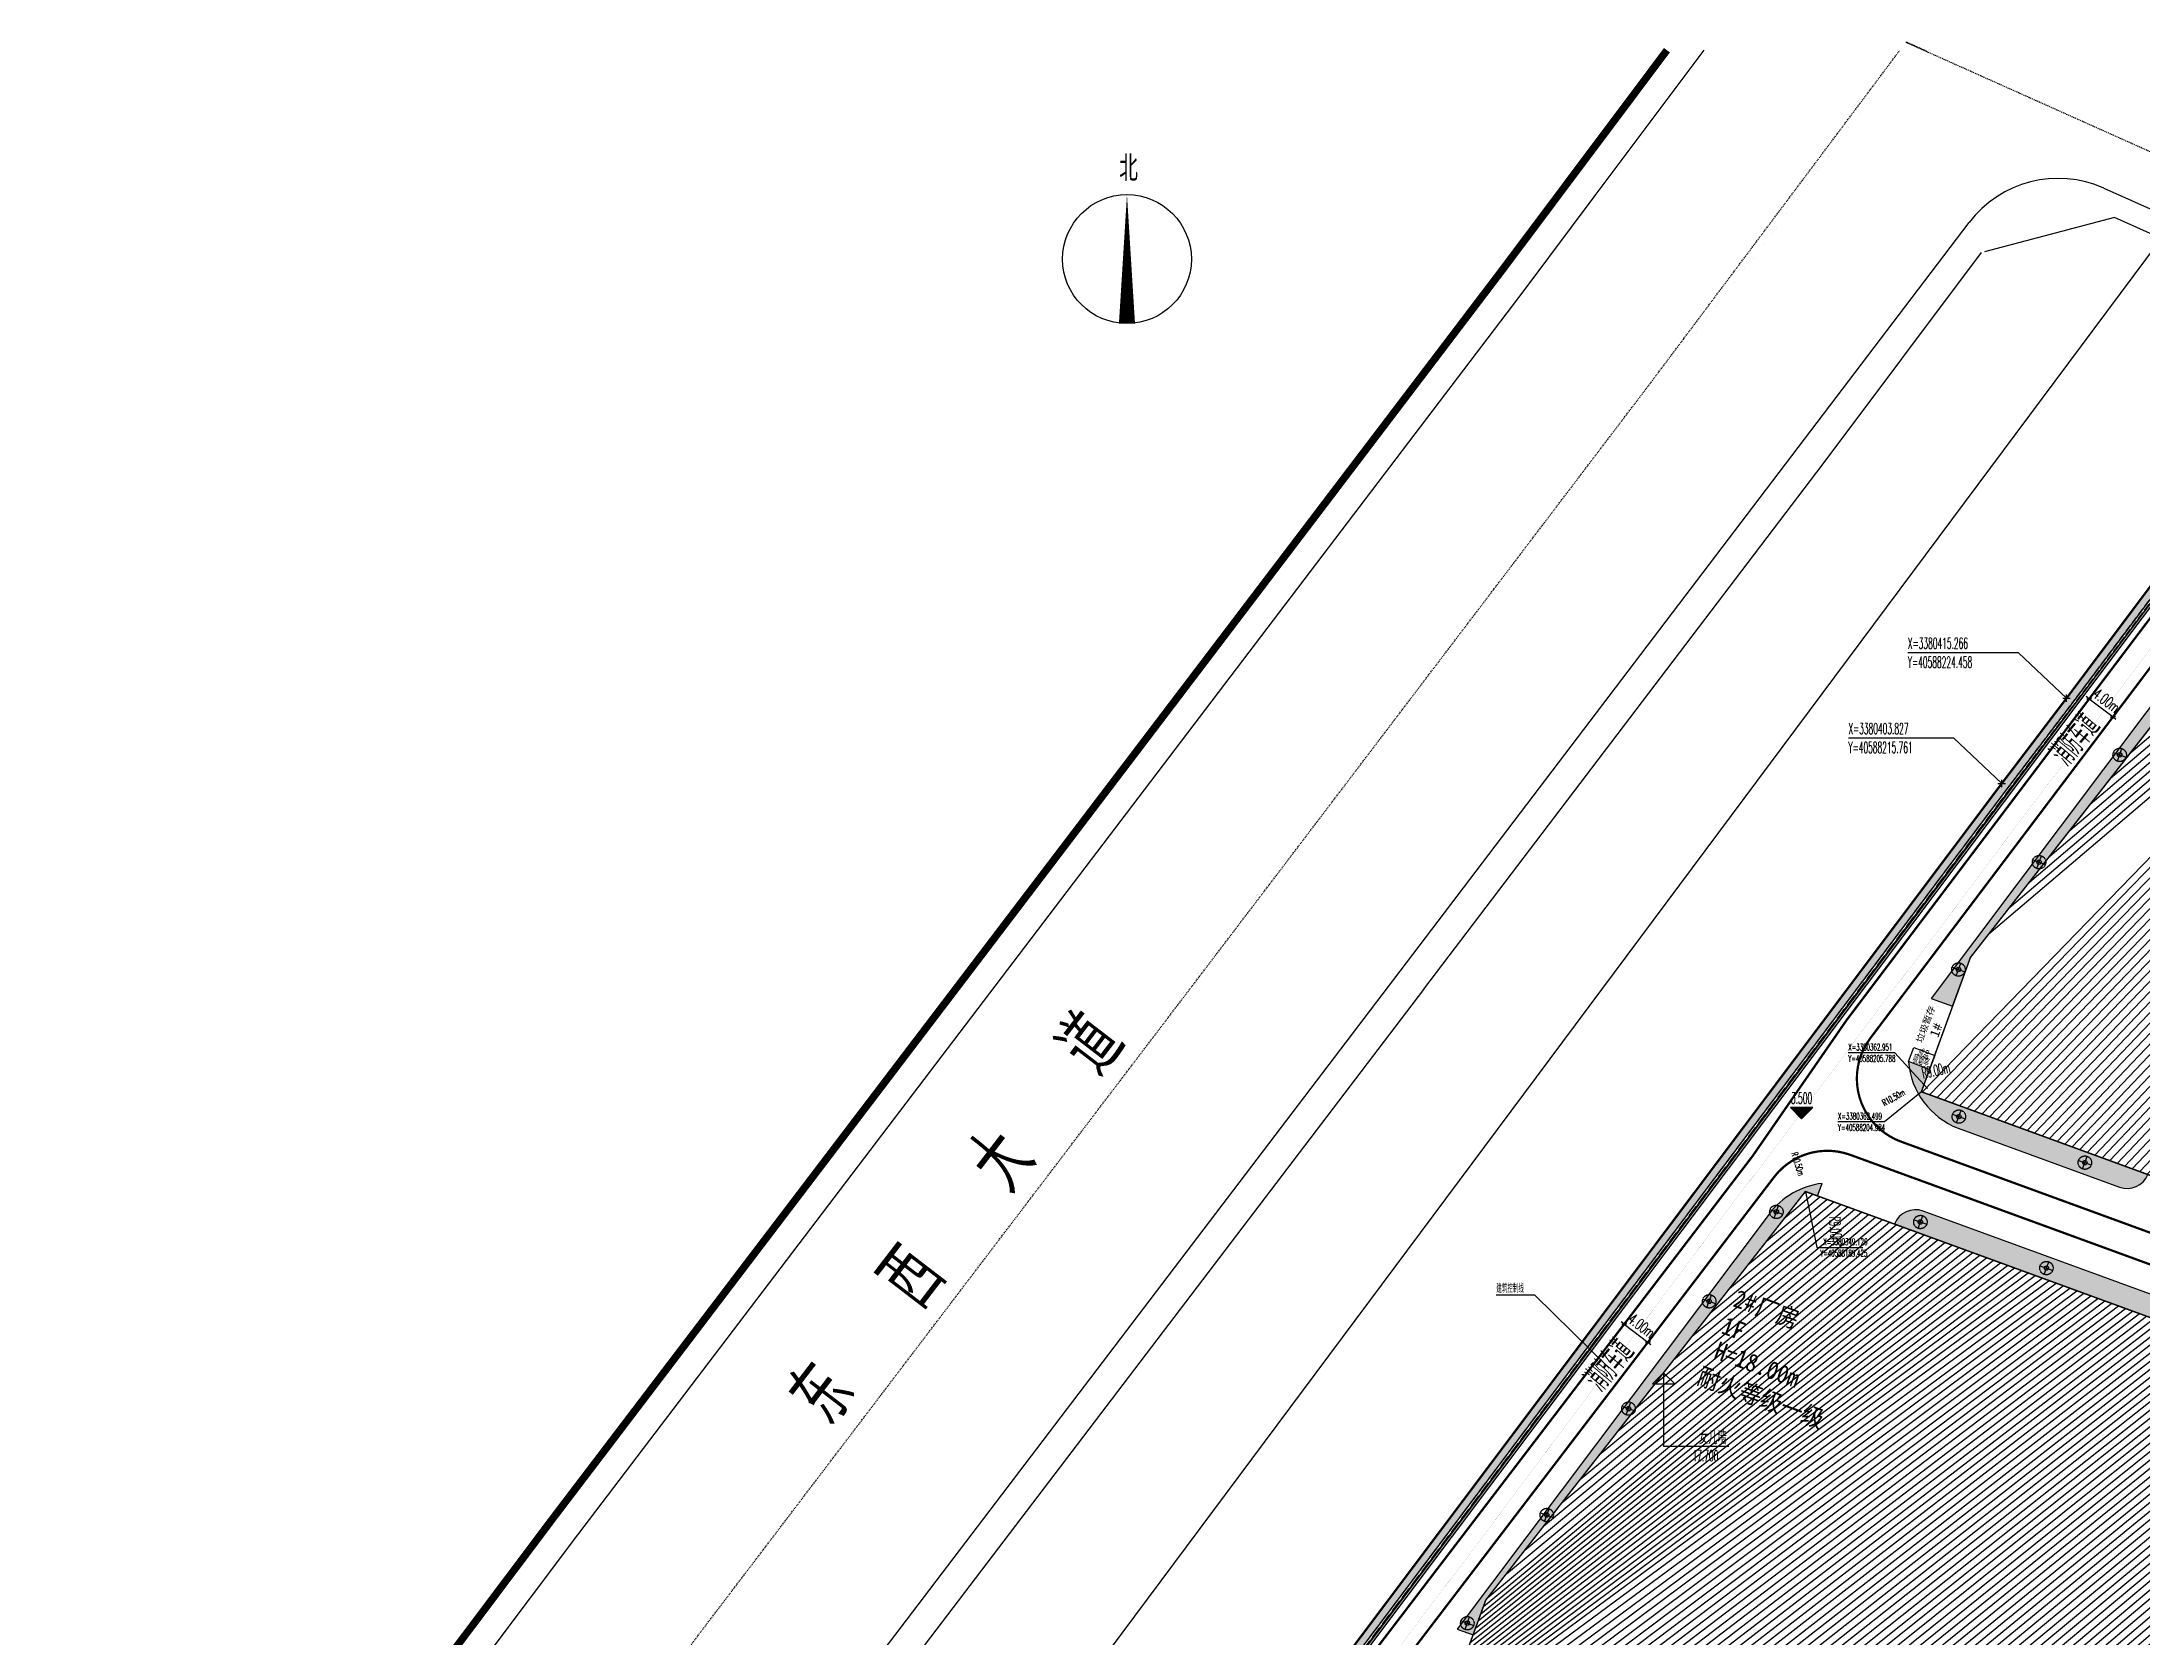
# Model space of a CAD drawing. Extents: x 40587750025 to 40589176181, y 3379490076 to 3381196839.
# Drawn here: x 40587952864 to 40588234581, y 3380289260 to 3380503252 of the extents above; entities that cross this region are included whole.
import ezdxf

# ---------------------------------------------------------------- set-up
doc = ezdxf.new("R2010")
doc.units = 0
doc.header["$LTSCALE"] = 10
for name, pattern in [('CENTER', [50.8, 31.75, -6.35, 6.35, -6.35]), ('DASH', [0.35, 0.25, -0.1]), ('DASHDOT', [25.4, 12.7, -6.35, 0, -6.35]), ('DOTE', [2.42, 2, -0.2, 0.02, -0.2]), ('PHANTOM2', [31.75, 15.875, -3.175, 3.175, -3.175, 3.175, -3.175]), ('总平面图轴网$0$DASHED', [0.75, 0.5, -0.25])]:
    doc.linetypes.add(name, pattern=pattern)
for name, color, linetype in [('0-HX', 1, 'Continuous'), ('A-AXIS-DOTE', 14, 'DOTE'), ('A-CURTAIN', 84, 'Continuous'), ('A-HATCH-1', 252, 'Continuous'), ('A-LIN-V', 9, 'Continuous'), ('A-SFCE', 30, 'Continuous'), ('A-建筑提资施工单位', 211, 'Continuous'), ('AS-WALL', 40, 'Continuous'), ('DIM_SYMB', 3, 'Continuous'), ('JT-路缘石线', 5, 'Continuous'), ('JT-道路中心线', 1, 'DASHDOT'), ('JT-道路名称', 7, 'Continuous'), ('JT-道路红线', 7, 'Continuous'), ('PUB_TEXT', 7, 'Continuous'), ('YD-规划单元', 6, 'PHANTOM2'), ('建-尺寸', 3, 'Continuous'), ('建-引出', 3, 'Continuous'), ('建-文字', 7, 'Continuous'), ('建-标高', 3, 'Continuous'), ('建筑物控制线', 7, 'Continuous'), ('总-坐标', 3, 'Continuous'), ('消防车道', 20, 'Continuous'), ('高压线', 210, 'Continuous')]:
    doc.layers.add(name, color=color, linetype=linetype)
doc.styles.add('_TCH_DIM', font='SIMPLEX', dxfattribs={"width": 0.7, "bigfont": 'GBCBIG'})
doc.styles.add('A-DIM', font='SIMPLEX', dxfattribs={"width": 0.7, "bigfont": 'GBCBIG'})
doc.styles.add('A-DIM_T3', font='SIMPLEX', dxfattribs={"width": 0.6, "bigfont": 'GBCBIG'})
doc.styles.add('A-STANDARD', font='SIMPLEX', dxfattribs={"width": 0.7, "bigfont": 'GBCBIG'})
doc.styles.get("Standard").update_dxf_attribs({"font": 'GBENOR', "width": 0.7, "bigfont": 'GBCBIG'})
doc.styles.add('黑体', font='simhei.ttf', dxfattribs={"width": 0.9})
doc.dimstyles.new('A-DIM-500', dxfattribs={"dimscale": 500, "dimtxt": 2.975, "dimasz": 1, "dimexe": 1, "dimexo": 1, "dimgap": 1, "dimtad": 1, "dimlfac": 0.001, "dimzin": 0, "dimdsep": 46, "dimtxsty": 'A-DIM_T3', "dimblk": 'ARCHTICK', "dimcen": 0.09, "dimazin": 2, "dimtfac": 1, "dimtix": 1, "dimtmove": 2, "dimatfit": 3, "dimfxl": 0, "dimtolj": 1, "dimtzin": 0, "dimarcsym": 0})
pattern_1 = [(20, (440.1, 194.2), (956.276, 2050.7404), [240, -48, 64, -48, 240, -960]), (20, (348.5, 212), (956.276, 2050.7404), [160, -120, 240, -120, 160, -800]), (20, (655.9, 1004.9), (956.276, 2050.7404), [200, -80, 200, -1120]), (20, (-205.4, 1032), (956.276, 2050.7404), [80, -160, 80, -1280]), (110, (-55, 1086.7), (-2050.7404, 956.276), [144, -1456]), (110, (724.4, 348.8), (-2050.7404, 956.276), [160, -1440]), (110, (881.4, 1087), (-2050.7404, 956.276), [160, -1440]), (65, (925.3, 404.9), (-547.2322, 1503.5082), [160, -2102.7417]), (155, (534.4, 262.6), (-1503.5082, -547.2322), [160, -2102.7417]), (83.43495, (877.5, 396), (-547.23223, 1503.5082), [160, -3417.7088]), (95.963757, (799.57, 376.15), (-547.23223, 1503.50819), [160, -6436.969]), (95.963757, (956.55, 1114.36), (-547.23223, 1503.50819), [128, -6468.969]), (95.963757, (-24.93, 1097.67), (-547.23223, 1503.50819), [112, -6484.969]), (124.036243, (649.2, 321.43), (-547.23223, 1503.50819), [160, -6436.969]), (124.036243, (806.2, 1059.64), (-547.23223, 1503.50819), [128, -6468.969]), (124.036243, (-85.07, 1075.8), (-547.23223, 1503.50819), [112, -6484.969]), (136.56505, (576.8, 286.55), (-547.23223, 1503.5082), [160, -3417.7069])]

# ---------------------------------------------------------------- blocks, each defined once
blk = doc.blocks.new('GGRrrrr')
at = {"layer": 'A-CURTAIN'}
h = blk.add_hatch(dxfattribs=at)
h.set_pattern_fill('草坪或沼泽', color=256, scale=400, angle=20)
h.set_pattern_definition(pattern_1)
h.paths.add_polyline_path([(1393117, 618301), (1393293, 540880), (1330517, 532867), (1241738, 527103), (1161599, 521246), (1240383, 783372), (1244595, 797110), (1261186, 852563), (1335771, 847453), (1355485, 842595), (1380777, 840862), (1392640, 828900), (1392845, 738250), (1391845, 738248), (1391806, 755448), (1391306, 755447), (1391786, 764448), (1391641, 828487), (1380333, 839890), (1355330, 841603), (1335616, 846462), (1261915, 851511), (1245552, 796820), (1241340, 783081), (1162975, 522349), (1241669, 528100), (1330421, 533862), (1392291, 541761), (1392117, 618299)])
h.paths.add_polyline_path([(1393076, 636451), (1392076, 636448), (1392063, 641998), (1391564, 641997), (1392042, 650998), (1391887, 720048), (1392887, 720051)])
h = blk.add_hatch(dxfattribs=at)
h.set_pattern_fill('草坪或沼泽', color=256, scale=400, angle=20)
h.set_pattern_definition([(20, (440.1, 194.2), (956.276, 2050.7404), [240, -48, 64, -48, 240, -960]), (20, (348.5, 212), (956.276, 2050.7404), [160, -120, 240, -120, 160, -800]), (20, (655.9, 1004.9), (956.276, 2050.7404), [200, -80, 200, -1120]), (20, (-205.4, 1032), (956.276, 2050.7404), [80, -160, 80, -1280]), (110, (-55, 1086.7), (-2050.7404, 956.276), [144, -1456]), (110, (724.4, 348.8), (-2050.7404, 956.276), [160, -1440]), (110, (881.4, 1087), (-2050.7404, 956.276), [160, -1440]), (65, (925.3, 404.9), (-547.2322, 1503.5082), [160, -2102.7417]), (155, (534.4, 262.6), (-1503.5082, -547.2322), [160, -2102.7417]), (83.43495, (877.5, 396), (-547.23223, 1503.5082), [160, -3417.7088]), (95.963757, (799.57, 376.15), (-547.23223, 1503.50819), [160, -6436.969]), (95.963757, (956.55, 1114.36), (-547.23223, 1503.50819), [128, -6468.969]), (95.963757, (-24.93, 1097.67), (-547.23223, 1503.50819), [112, -6484.969]), (124.036243, (649.2, 321.43), (-547.23223, 1503.50819), [160, -6436.969]), (124.036243, (806.2, 1059.64), (-547.23223, 1503.50819), [128, -6468.969]), (124.036243, (-85.07, 1075.8), (-547.23223, 1503.50819), [112, -6484.969]), (136.56505, (576.8, 286.55), (-547.23223, 1503.5082), [160, -3417.7069])])
edge = h.paths.add_edge_path()
edge.add_line((1391003, 755446), (1391034, 755969))
edge.add_line((1391034, 755969), (1391485, 764440))
edge.add_line((1391485, 764440), (1391241, 828322))
edge.add_line((1391241, 828322), (1380155, 839501))
edge.add_line((1380155, 839501), (1355268, 841206))
edge.add_line((1355268, 841206), (1335554, 846065))
edge.add_line((1335554, 846065), (1262206, 851090))
edge.add_line((1262206, 851090), (1173161, 554852))
edge.add_line((1173161, 554852), (1173522, 554880))
edge.add_line((1173522, 554880), (1259299, 840247))
edge.add_line((1259299, 840247), (1260664, 840250))
edge.add_line((1260664, 840250), (1260651, 845748))
edge.add_line((1260651, 845748), (1335651, 845918))
edge.add_line((1335651, 845918), (1335664, 840421))
edge.add_line((1335664, 840421), (1342663, 840437))
edge.add_line((1342663, 840437), (1342657, 843434))
edge.add_line((1342657, 843434), (1345657, 843441))
edge.add_line((1345657, 843441), (1345664, 840444))
edge.add_line((1345664, 840444), (1365660, 840489))
edge.add_line((1365660, 840489), (1374552, 839873))
edge.add_arc((1367358, 824128), 17311, 5.58026, 65.44235, ccw=False)
edge.add_line((1384586, 825812), (1385553, 825812))
edge.add_line((1385553, 825812), (1390247, 825823))
edge.add_line((1390247, 825823), (1390405, 755445))
edge.add_line((1390405, 755445), (1391003, 755446))
h = blk.add_hatch(dxfattribs=at)
h.set_pattern_fill('草坪或沼泽', color=256, scale=400, angle=20)
h.set_pattern_definition(pattern_1)
edge = h.paths.add_edge_path()
edge.add_line((1244512, 753064), (1244496, 760027))
edge.add_line((1244496, 760027), (1267770, 832317))
edge.add_line((1267770, 832317), (1276682, 832337))
edge.add_line((1276682, 832337), (1276682, 832387))
edge.add_arc((1274782, 832382), 1900, 0.12997, 90.1303)
edge.add_line((1274778, 834282), (1273443, 834279))
edge.add_arc((1273671, 823776), 10505, 91.24521, 163.57604)
edge.add_line((1263594, 826747), (1241444, 753057))
edge.add_line((1241444, 753057), (1244512, 753064))
h = blk.add_hatch(dxfattribs=at)
h.set_pattern_fill('草坪或沼泽', color=256, scale=400, angle=20)
h.set_pattern_definition(pattern_1)
edge = h.paths.add_edge_path()
edge.add_arc((1251035, 748479), 10502, 204.90114, 269.02425)
edge.add_line((1250856, 737978), (1273896, 738030))
edge.add_arc((1273888, 741033), 3003, 270.15381, 358.16408)
edge.add_line((1276889, 740937), (1244539, 740864))
edge.add_line((1244539, 740864), (1244532, 744064))
edge.add_line((1244532, 744064), (1241509, 744057))
h = blk.add_hatch(dxfattribs=at)
h.set_pattern_fill('草坪或沼泽', color=256, scale=400, angle=20)
h.set_pattern_definition(pattern_1)
edge = h.paths.add_edge_path()
edge.add_line((1213241, 651743), (1213230, 656690))
edge.add_line((1213230, 656690), (1234555, 722941))
edge.add_line((1234555, 722941), (1236280, 722945))
edge.add_line((1236280, 722945), (1236276, 724737))
edge.add_arc((1241091, 715406), 10500, 117.29769, 163.27019)
edge.add_line((1231036, 718428), (1210990, 651738))
edge.add_line((1210990, 651738), (1213241, 651743))
h = blk.add_hatch(dxfattribs=at)
h.set_pattern_fill('草坪或沼泽', color=256, scale=400, angle=20)
h.set_pattern_definition(pattern_1)
edge = h.paths.add_edge_path()
edge.add_line((1286673, 726009), (1250273, 725927))
edge.add_arc((1250280, 722926), 3001, 90.13576, 179.16084)
edge.add_line((1247280, 722970), (1289680, 723066))
edge.add_arc((1286680, 723009), 3001, 1.09909, 90.12417)
for points in [[(1393293, 540880), (1330517, 532867), (1241738, 527103), (1161599, 521246), (1240383, 783372), (1244595, 797110), (1261186, 852563)], [(1261915, 851511), (1245552, 796820), (1241340, 783081), (1162975, 522349), (1241669, 528100), (1330421, 533862), (1392291, 541761)], [(1262206, 851090), (1173161, 554852), (1173522, 554880), (1259299, 840247)]]:
    blk.add_lwpolyline(points, dxfattribs=at)
for points in [[(1244512, 753064), (1244496, 760027), (1267770, 832317), (1276682, 832337), (1276682, 832387, 0.4142152), (1274778, 834282), (1273443, 834279, 0.3265163), (1263594, 826747), (1241444, 753057)], [(1213241, 651743), (1213230, 656690), (1234555, 722941), (1236280, 722945), (1236276, 724737, 0.2033274), (1231036, 718428), (1210990, 651738)], [(1286673, 726009), (1250273, 725927, 0.4092385), (1247280, 722970), (1289680, 723066, 0.4092385)]]:
    blk.add_lwpolyline(points, format="xyb", close=True, dxfattribs=at)
blk.add_lwpolyline([(1241509, 744057, 0.2873268), (1250856, 737978), (1273896, 738030, 0.4040784), (1276889, 740937), (1244539, 740864), (1244532, 744064), (1241509, 744057)], format="xyb", dxfattribs=at)
blk = doc.blocks.new('G$CD8C487B3')
at = {"layer": 'A-LIN-V'}
blk.add_lwpolyline([(-830, 1420), (1170, 1420), (1170, -1580), (-830, -1580)], close=True, dxfattribs=at)
at = {"layer": '建-文字', "style": 'A-STANDARD', "width": 0.7}
for s, p in [('成品', (131, -771)), ('吸烟亭', (1076, -1171))]:
    blk.add_text(s, height=1057.8, rotation=90, dxfattribs=at).set_placement(p)
blk = doc.blocks.new('55555555555555555555555555555')
at = {"layer": '建-文字', "style": 'A-STANDARD', "width": 0.494118}
for s, p in [('001', (40588255176, 3380450027)), ('002', (40588257524, 3380449169)), ('003', (40588259872, 3380448311)), ('004', (40588262220, 3380447453)), ('005', (40588264568, 3380446595)), ('006', (40588266917, 3380445737)), ('007', (40588269265, 3380444879)), ('008', (40588271613, 3380444022)), ('009', (40588273961, 3380443164)), ('010', (40588276309, 3380442306)), ('011', (40588278658, 3380441448)), ('012', (40588281006, 3380440590)), ('013', (40588283354, 3380439732)), ('014', (40588285702, 3380438874)), ('015', (40588288050, 3380438016)), ('016', (40588290399, 3380437158)), ('017', (40588292747, 3380436300)), ('018', (40588295095, 3380435442)), ('019', (40588297362, 3380434709)), ('020', (40588299791, 3380433727)), ('021', (40588302139, 3380432869)), ('022', (40588304488, 3380432011)), ('023', (40588306888, 3380431133)), ('024', (40588309237, 3380430275)), ('025', (40588311585, 3380429417)), ('026', (40588313933, 3380428559)), ('027', (40588316281, 3380427702)), ('028', (40588318629, 3380426844)), ('029', (40588320978, 3380425988)), ('030', (40588323326, 3380425130)), ('031', (40588365148, 3380391515)), ('032', (40588364290, 3380389166)), ('033', (40588363261, 3380386349)), ('034', (40588362403, 3380384000)), ('035', (40588361373, 3380381183)), ('036', (40588360515, 3380378834)), ('038', (40588358628, 3380373668)), ('037', (40588359486, 3380376017)), ('039', (40588357598, 3380370851)), ('040', (40588356740, 3380368502)), ('041', (40588355711, 3380365685)), ('042', (40588354853, 3380363336)), ('043', (40588353823, 3380360519)), ('044', (40588352966, 3380358170)), ('045', (40588351936, 3380355353)), ('046', (40588351078, 3380353004)), ('047', (40588350049, 3380350187)), ('048', (40588349191, 3380347838)), ('049', (40588348161, 3380345021)), ('051', (40588346274, 3380339855)), ('050', (40588347290, 3380342635)), ('052', (40588345416, 3380337507)), ('053', (40588344386, 3380334689)), ('054', (40588343117, 3380331216)), ('055', (40588310013, 3380240592)), ('057', (40588308297, 3380235896)), ('056', (40588309155, 3380238244)), ('058', (40588307440, 3380233548)), ('059', (40588306582, 3380231199)), ('060', (40588305724, 3380228851)), ('061', (40588304866, 3380226503)), ('063', (40588303150, 3380221807)), ('062', (40588304008, 3380224155)), ('101', (40588088737, 3380184251)), ('100', (40588091140, 3380183561)), ('099', (40588093543, 3380182871)), ('098', (40588095946, 3380182181)), ('097', (40588098349, 3380181491)), ('096', (40588100752, 3380180801)), ('095', (40588103154, 3380180111)), ('094', (40588105557, 3380179421)), ('065', (40588287621, 3380179305)), ('064', (40588288479, 3380181653)), ('093', (40588107960, 3380178731)), ('092', (40588110363, 3380178041)), ('091', (40588112956, 3380177282)), ('090', (40588115083, 3380176749)), ('066', (40588286763, 3380176956)), ('089', (40588117486, 3380176059)), ('088', (40588119889, 3380175369)), ('067', (40588285905, 3380174608)), ('068', (40588285047, 3380172260)), ('069', (40588284190, 3380169912)), ('071', (40588282474, 3380165215)), ('070', (40588283332, 3380167564)), ('072', (40588281616, 3380162867)), ('073', (40588280758, 3380160519)), ('074', (40588279900, 3380158171)), ('075', (40588279042, 3380155823)), ('077', (40588277326, 3380151126)), ('076', (40588278184, 3380153475)), ('078', (40588276468, 3380148778)), ('079', (40588275610, 3380146430)), ('080', (40588274752, 3380144082)), ('081', (40588273894, 3380141734)), ('083', (40588272179, 3380137037)), ('082', (40588273036, 3380139385)), ('084', (40588271303, 3380134642)), ('085', (40588270463, 3380132341)), ('086', (40588269605, 3380129993)), ('087', (40588268747, 3380127645))]:
    blk.add_text(s, height=892.5, rotation=339.92971, dxfattribs=at).set_placement(p)
blk = doc.blocks.new('G$C8544DC05')
at = {"layer": 'A-AXIS-DOTE'}
for points in [[(0, -1.95), (0, -1.05)], [(-0.45, -1.5), (0.45, -1.5)]]:
    blk.add_lwpolyline(points, dxfattribs=at)
at = {"layer": 'A-LIN-V', "linetype": 'DASH', "ltscale": 0.001}
blk.add_circle((0, -1.5), 0.45, dxfattribs=at)
at = {"layer": 'A-LIN-V'}
blk.add_circle((0, -1.5), 0.15, dxfattribs=at)
at = {"layer": '建-文字', "style": 'A-STANDARD', "width": 0.7}
blk.add_text('路灯', height=0.176, dxfattribs=at).set_placement((-0.12, -1.58))
blk = doc.blocks.new('00总图-C')
at = {"layer": 'A-HATCH-1'}
h = blk.add_hatch(dxfattribs=at)
h.set_pattern_fill('ANSI31', color=8, scale=600)
h.set_pattern_definition([(45, (0, 0), (-673.51920908, 673.51920908), [])])
h.paths.add_polyline_path([(40588309017.242508, 3380324808.789411), (40588308914.29071, 3380324527.007708), (40588204983.806824, 3380362499.063575), (40588211560.116997, 3380380498.591922), (40588258364.536217, 3380440305.243856), (40588340280.272667, 3380410376.499106), (40588340177.320923, 3380410094.717414), (40588342807.283524, 3380409133.833927), (40588342910.235336, 3380409415.615627), (40588355167.739143, 3380404937.212323), (40588323801.757271, 3380319087.720896), (40588311578.570618, 3380323660.051459), (40588311647.205101, 3380323847.90593)])
h = blk.add_hatch(dxfattribs=at)
h.set_pattern_fill('ANSI31', color=8, scale=600)
h.set_pattern_definition([(45, (0, 0), (-673.51920908, 673.51920908), [])])
h.paths.add_polyline_path([(40588140496.068047, 3380277785.006165), (40588146540.460449, 3380294328.662395), (40588189424.896797, 3380349126.363404), (40588317658.966476, 3380302274.746078), (40588288901.096779, 3380223563.724436)])
at = {"layer": '建-引出'}
blk.add_hatch(color=8, dxfattribs=at).paths.add_polyline_path([(40588163089.665314, 3380325427.393301), (40588162532.409851, 3380326144.23807), (40588162364.057709, 3380325973.189668)], flags=17)
at = {"layer": '建-标高'}
blk.add_hatch(color=8, dxfattribs=at).paths.add_polyline_path([(40588188913.04744, 3380358868.641962), (40588190413.04744, 3380360368.641962), (40588187413.04744, 3380360368.641962)], flags=17)
at = {"layer": '总-坐标'}
for points in [[(40588205787.630112, 3380362950.636289), (40588205440.643631, 3380363446.620574), (40588205322.813217, 3380363338.380127)], [(40588204983.806793, 3380362499.063608), (40588204469.197777, 3380362180.351192), (40588204570.680817, 3380362056.653201)], [(40588189424.896843, 3380349126.36341), (40588189467.959686, 3380348522.587276), (40588189624.649933, 3380348554.962736)]]:
    blk.add_hatch(color=8, dxfattribs=at).paths.add_polyline_path(points, flags=17)
at = {"color": 8, "linetype": 'DASH', "ltscale": 3, "const_width": 300}
blk.add_lwpolyline([(40588374373.70446, 3380393980.898591), (40588367371.557808, 3380409302.927993), (40588344233.506393, 3380419662.492842), (40588327409.831779, 3380431029.725266), (40588259176.227432, 3380461579.853973), (40588224457.898903, 3380415266.100388), (40588215760.938667, 3380403827.430825), (40588051310.197769, 3380185028.900704), (40588128542.398903, 3380162853.200386), (40588213851.098892, 3380137607.100389), (40588275532.998894, 3380123451.400389)], close=True, dxfattribs=at)
at = {"layer": '0-HX', "color": 8, "linetype": 'CENTER', "ltscale": 0.2}
blk.add_lwpolyline([(40588374373.70446, 3380393980.898591), (40588367371.557808, 3380409302.927993), (40588344233.506393, 3380419662.492842), (40588327409.831779, 3380431029.725266), (40588259176.227432, 3380461579.853973), (40588224457.898903, 3380415266.100388), (40588215760.938667, 3380403827.430825), (40588051310.197769, 3380185028.900704), (40588128542.398903, 3380162853.200386), (40588213851.098892, 3380137607.100389), (40588275532.998894, 3380123451.400389)], close=True, dxfattribs=at)
at = {"layer": 'A-SFCE', "color": 8, "linetype": 'DASH'}
for points in [[(40588297421.678452, 3380186275.2518), (40588274896.566856, 3380124623.454611), (40588214105.070518, 3380138574.811246), (40588128822.279419, 3380163813.243817), (40588052982.287788, 3380185589.19868), (40588216558.660599, 3380403224.398946), (40588225255.999512, 3380414663.566556), (40588259497.004593, 3380460340.577489), (40588326921.933212, 3380430152.515933), (40588343745.607918, 3380418785.283481), (40588361534.817352, 3380410820.547568), (40588366618.76474, 3380408544.319479), (40588373293.579613, 3380393938.554342), (40588351315.522774, 3380333784.059697), (40588347755.687973, 3380325498.369755)], [(40588297139.896751, 3380186378.203611), (40588274705.637253, 3380124975.070877), (40588214181.261993, 3380138865.124507), (40588128906.243561, 3380164101.256846), (40588053483.914787, 3380185757.288075), (40588216797.976189, 3380403043.488082), (40588225495.429771, 3380414482.806521), (40588259593.237717, 3380459968.794543), (40588326775.563667, 3380429889.353124), (40588343599.238373, 3380418522.120672), (40588361412.225388, 3380410546.738856), (40588366392.926826, 3380408316.736924), (40588372969.542137, 3380393925.851067), (40588351036.598648, 3380333894.832758), (40588347480.050858, 3380325616.793515)]]:
    blk.add_lwpolyline(points, dxfattribs=at)
at = {"layer": 'AS-WALL', "color": 8, "const_width": 200}
for points in [[(40588309017.242508, 3380324808.789411), (40588308914.29071, 3380324527.007708), (40588204983.806824, 3380362499.063575), (40588211560.116997, 3380380498.591922), (40588258364.536217, 3380440305.243856), (40588340280.272667, 3380410376.499106), (40588340177.320923, 3380410094.717414), (40588342807.283524, 3380409133.833927), (40588342910.235336, 3380409415.615627), (40588355167.739143, 3380404937.212323), (40588323801.757271, 3380319087.720896), (40588311578.570618, 3380323660.051459), (40588311647.205101, 3380323847.90593)], [(40588140496.068047, 3380277785.006165), (40588146540.460449, 3380294328.662395), (40588189424.896797, 3380349126.363404), (40588317658.966476, 3380302274.746078), (40588288901.096779, 3380223563.724436)]]:
    blk.add_lwpolyline(points, close=True, dxfattribs=at)
at = {"layer": 'DIM_SYMB', "color": 8}
blk.add_lwpolyline([(40588098413.581497, 3380465506.526237, 2160, 0, 0), (40588098413.581497, 3380482786.526237, 0, 0, 0)], format="xyseb", dxfattribs=at)
blk.add_circle((40588098413.581497, 3380474146.526237), 8640, dxfattribs=at)
at = {"layer": 'JT-路缘石线', "color": 8, "ltscale": 10}
for p, q in [((40588229455.842819, 3380483651.76041), (40588331313.02095, 3380438047.399725)), ((40588135068.899986, 3380378664.6), (40588211385.614517, 3380479039.945292)), ((40588058241.999992, 3380277739), (40588135061.599991, 3380378654.9)), ((40588135061.599991, 3380378654.9), (40588135063.999992, 3380378658.2)), ((40588135063.999992, 3380378658.2), (40588135066.499992, 3380378661.4)), ((40588135066.499992, 3380378661.4), (40588135068.899986, 3380378664.6))]:
    blk.add_line(p, q, dxfattribs=at)
for points in [[(40588161238.599991, 3380482661.1), (40588175853.526756, 3380502157.2)], [(40587953364.21122, 3380208139.30594), (40588024743.599998, 3380303080.9), (40588101635.599991, 3380404092), (40588151823.799988, 3380470101.9), (40588161238.599991, 3380482661.1)]]:
    blk.add_lwpolyline(points, dxfattribs=at)
blk.add_arc((40588223326.244743, 3380469961.324794), 15000, 65.8805777014, 142.7537875691, dxfattribs=at)
at = {"layer": 'JT-道路中心线', "color": 8, "flags": 128}
for points in [[(40587953364.21122, 3380173190.251926), (40588041492.800003, 3380290410), (40588118350.400002, 3380391375.9), (40588168585.5, 3380457447.5), (40588202101.377129, 3380502157.2)], [(40588398291.299988, 3380415730), (40588202894.199989, 3380503214.8)], [(40588205730.099991, 3380501995.7), (40588202922.300003, 3380503252.2)]]:
    blk.add_lwpolyline(points, dxfattribs=at)
at = {"layer": 'JT-道路红线', "color": 8, "const_width": 1000}
for points in [[(40588157708.300003, 3380484621.1), (40588170853.922539, 3380502157.2)], [(40587953364.21122, 3380214796.220332), (40588021553.300003, 3380305494.4), (40588098451.800003, 3380406514.1), (40588148631.099991, 3380472512.2), (40588157708.300003, 3380484621.1)]]:
    blk.add_lwpolyline(points, dxfattribs=at)
at = {"layer": 'JT-道路红线', "color": 8}
for points in [[(40588279663.927422, 3380120186.559477), (40588379774.601807, 3380394192.024467), (40588371135.524261, 3380413095.970189), (40588346673, 3380424048.539261), (40588329849.325447, 3380435415.771638), (40588230874.099991, 3380479729.8), (40588213435.800003, 3380475126.9)], [(40588191825.300003, 3380446703.7), (40588213039.921791, 3380475022.406571)], [(40587953364.21122, 3380131584.317257), (40588061432.300003, 3380275325.5), (40588138244.599991, 3380376231.9), (40588138247.599991, 3380376235.7), (40588138250.499992, 3380376239.6), (40588138253.399986, 3380376243.4), (40588191826.099991, 3380446704.8)]]:
    blk.add_lwpolyline(points, dxfattribs=at)
at = {"layer": 'YD-规划单元', "color": 8, "ltscale": 2, "const_width": 1, "flags": 128}
blk.add_lwpolyline([(40588202729.904282, 3380502157.2), (40588184977.999992, 3380477547.2), (40588119207.599991, 3380393357.8), (40588029278.699997, 3380274194.2), (40587961257.399986, 3380183824), (40587953364.21122, 3380173332.789425)], dxfattribs=at)
at = {"layer": '建-尺寸', "color": 8}
for points in [[(40588200299.755043, 3380360255.772153, 0, 0, 0), (40588203669.923103, 3380362111.201489, 198, 0, 0), (40588204195.531631, 3380362400.572662, 0, 0, 0)], [(40588187173.008919, 3380354054.313833, 0, 0, 0), (40588188509.128838, 3380349798.058485, 198, 0, 0), (40588188688.833794, 3380349225.60226, 0, 0, 0)]]:
    blk.add_lwpolyline(points, format="xyseb", dxfattribs=at)
at = {"layer": '建-引出', "color": 8}
for p, q in [((40588153113.591003, 3380335246.213505), (40588147960.978287, 3380335246.213505)), ((40588163089.665314, 3380325427.393301), (40588153113.591003, 3380335246.213505))]:
    blk.add_line(p, q, dxfattribs=at)
at = {"layer": '建-标高', "color": 8}
for p, q in [((40588188913.04744, 3380358868.641962), (40588187413.04744, 3380360368.641962)), ((40588190413.04744, 3380360368.641962), (40588187413.04744, 3380360368.641962)), ((40588188913.04744, 3380358868.641962), (40588190413.04744, 3380360368.641962)), ((40588170410.377281, 3380324826.112896), (40588168910.377281, 3380323326.112896)), ((40588170410.377281, 3380324826.112896), (40588171910.377281, 3380323326.112896)), ((40588170410.377281, 3380324826.112896), (40588170410.377281, 3380314978.780274)), ((40588168910.377281, 3380323326.112896), (40588171910.377281, 3380323326.112896)), ((40588170410.377281, 3380314978.780274), (40588179152.581512, 3380314978.780274))]:
    blk.add_line(p, q, dxfattribs=at)
at = {"layer": '建筑物控制线', "color": 8, "linetype": 'CENTER', "ltscale": 0.2, "const_width": 10}
blk.add_lwpolyline([(40588368973.080139, 3380393769.17734), (40588363607.592484, 3380405509.885407), (40588341794.013901, 3380415276.44603), (40588324970.339287, 3380426643.678454), (40588260780.113136, 3380455383.471544), (40588228448.403282, 3380412253.433139), (40588219749.531761, 3380400812.249756), (40588059670.64772, 3380187830.390625), (40588129941.801353, 3380167653.417532), (40588215120.956734, 3380142445.654731), (40588272350.83876, 3380129311.671485)], close=True, dxfattribs=at)
at = {"layer": '总-坐标', "color": 8}
for p, q in [((40588218021.671768, 3380421366.246808), (40588203171.671768, 3380421366.246808)), ((40588224457.899902, 3380415266.100388), (40588218021.671768, 3380421366.246808)), ((40588223957.899902, 3380415266.100388), (40588224957.899902, 3380415266.100388)), ((40588224457.899902, 3380414766.100388), (40588224457.899902, 3380415766.100388)), ((40588209324.710533, 3380409927.577245), (40588195189.710533, 3380409927.577245)), ((40588215760.938667, 3380403827.430825), (40588209324.710533, 3380409927.577245)), ((40588215260.938667, 3380403827.430825), (40588216260.938667, 3380403827.430825)), ((40588215760.938667, 3380403327.430825), (40588215760.938667, 3380404327.430825)), ((40588201414.176147, 3380367711.572681), (40588195177.176147, 3380367711.572681)), ((40588205787.630112, 3380362950.636289), (40588201414.176147, 3380367711.572681)), ((40588204983.806793, 3380362499.063608), (40588200054.587967, 3380358455.084391)), ((40588200054.587967, 3380358455.084391), (40588193794.487968, 3380358455.084391)), ((40588189424.896843, 3380349126.36341), (40588190980, 3380341600)), ((40588190980, 3380341600), (40588197124.599998, 3380341600))]:
    blk.add_line(p, q, dxfattribs=at)
at = {"layer": '高压线', "color": 8}
blk.add_lwpolyline([(40587953364.21122, 3380096223.224099), (40588256020.423882, 3380502157.2)], dxfattribs=at)
at = {"color": 8, "rotation": 339.7997433640027}
blk.add_blockref('GGRrrrr', (40586781172.12674, 3380096947.084455), dxfattribs=at)
at = {"layer": 'A-LIN-V', "color": 8}
blk.add_blockref('55555555555555555555555555555', (0, 0), dxfattribs=at)
at = {"layer": 'A-LIN-V', "color": 8, "xscale": 2000, "yscale": 2000, "zscale": 2000, "rotation": 339.9297142500761}
for p in [(40588232616.929771, 3380410486.798872), (40588221801.814774, 3380396098.14753), (40588210986.69976, 3380381709.496187), (40588211043.961319, 3380361988.349052), (40588227950.863342, 3380355811.241004), (40588186559.099243, 3380349210.514335), (40588205879.212646, 3380347852.300412), (40588222786.11467, 3380341675.192363), (40588177546.503403, 3380337219.971551), (40588166731.388397, 3380322831.32021), (40588155756.39949, 3380308562.836815), (40588145101.158386, 3380294054.017513)]:
    blk.add_blockref('G$C8544DC05', p, dxfattribs=at)
at = {"layer": 'A-LIN-V', "color": 8, "rotation": 249.9297116287758}
blk.add_blockref('G$CD8C487B3', (40588205149.704681, 3380367090.98887), dxfattribs=at)
at = {"layer": 'JT-道路名称', "color": 8}
blk.add_text('东   西   大   道', height=8400, rotation=52.4844210694, dxfattribs=at).set_placement((40588059032.308502, 3380317099.861443))
at = {"layer": 'PUB_TEXT', "color": 8, "style": '_TCH_DIM'}
blk.add_text('北', height=3472.340426, dxfattribs=at).set_placement((40588097379.538948, 3380484586.526237))
at = {"layer": 'PUB_TEXT', "color": 8, "style": '黑体', "width": 1.1}
for s, height, p in [('垃圾暂存', 840, (40588205050.421158, 3380368987.595857)), ('1#', 1260, (40588207221.713783, 3380369666.346372))]:
    blk.add_text(s, height=height, rotation=69.7996239883, dxfattribs=at).set_placement(p)
at = {"layer": '建-尺寸', "color": 8, "style": 'A-DIM', "width": 0.494118}
for rotation, p in [(28.834764387, (40588200048.760384, 3380360549.944283)), (287.4280700935, (40588187511.010269, 3380354242.171898))]:
    blk.add_text('R10.50m', height=892.5, rotation=rotation, dxfattribs=at).set_placement(p)
at = {"layer": '建-引出', "color": 8, "style": 'A-STANDARD', "width": 0.7}
blk.add_text('建筑控制线', height=1057.7777778, dxfattribs=at).set_placement((40588147960.978394, 3380335561.213505))
at = {"layer": '建-文字', "color": 8, "style": '黑体', "width": 0.9}
for s, p in [('2#', (40588179582.849693, 3380333780.010089)), ('厂房', (40588182508.541924, 3380332711.078773)), ('1F', (40588177990.519524, 3380330156.415587)), ('H=18.00m', (40588177015.722282, 3380326818.230539)), ('耐火等级一级', (40588174738.044189, 3380323409.979968))]:
    blk.add_text(s, height=2406.4377682, rotation=339.9297114346, dxfattribs=at).set_placement(p)
at = {"layer": '建-标高', "color": 8, "style": 'A-STANDARD'}
for s, height, width, p in [('3.500', 1487.5, 0.494118, (40588187493.04744, 3380360893.641962)), ('女儿墙', 1762.962963, 0.7, (40588175153.153664, 3380315223.29296)), ('17.700', 1487.5, 0.494118, (40588174280.098106, 3380312948.29296))]:
    blk.add_text(s, height=height, dxfattribs=dict(at, width=width)).set_placement(p)
at = {"layer": '总-坐标', "color": 8, "style": 'A-STANDARD', "width": 0.494118}
for s, height, p in [('X=3380415.266', 1487.5, (40588203171.671944, 3380421891.246808)), ('Y=40588224.458', 1487.5, (40588203171.671944, 3380419353.746808)), ('X=3380403.827', 1487.5, (40588195189.710701, 3380410452.577245)), ('Y=40588215.761', 1487.5, (40588195189.710701, 3380407915.077245)), ('X=3380362.951', 892.5, (40588195177.176247, 3380368026.572681)), ('Y=40588205.788', 892.5, (40588195177.176247, 3380366504.072681)), ('Y=40588204.984', 892.5, (40588193794.488068, 3380357247.584391)), ('X=3380362.499', 892.5, (40588193794.488068, 3380358770.084391)), ('Y=40588189.425', 892.5, (40588191412.600098, 3380340392.5)), ('X=3380349.126', 892.5, (40588191832.600098, 3380341915))]:
    blk.add_text(s, height=height, dxfattribs=at).set_placement(p)
blk = doc.blocks.new('_ArchTick')
at = {"color": 0, "linetype": 'ByBlock', "const_width": 0.4}
blk.add_lwpolyline([(-0.5, -0.5), (0.5, 0.5)], dxfattribs=at)
blk = doc.blocks.new('*D568')
at = {"layer": 'Defpoints', "color": 0}
for p in [(40588226296.04509, 3380413584.915615), (40588229487.382713, 3380411173.409), (40588230690.779152, 3380412765.958782)]:
    blk.add_point(p, dxfattribs=at)
at = {"layer": '建-尺寸', "color": 0, "lineweight": -2}
for p, q in [((40588226597.483414, 3380413983.832819), (40588227800.879852, 3380415576.3826)), ((40588227499.441528, 3380415177.465396), (40588227100.524323, 3380415478.903723)), ((40588227499.441528, 3380415177.465396), (40588230690.779152, 3380412765.958782)), ((40588229788.821037, 3380411572.326204), (40588230992.217484, 3380413164.875985)), ((40588230690.779152, 3380412765.958782), (40588231089.696358, 3380412464.520455))]:
    blk.add_line(p, q, dxfattribs=at)
at = {"layer": '建-尺寸', "color": 0, "lineweight": -2, "xscale": 500, "yscale": 500, "zscale": 500}
for p, rotation in [((40588227499.441528, 3380415177.465396), 322.9237981753819), ((40588230690.779152, 3380412765.958782), 142.9237981753819)]:
    blk.add_blockref('_ArchTick', p, dxfattribs=dict(at, rotation=rotation))
at = {"layer": '建-尺寸', "color": 0, "insert": (40588229844.938171, 3380414964.018632), "char_height": 1487.5, "attachment_point": 5, "rotation": 322.9237981754, "style": 'A-DIM_T3'}
blk.add_mtext('\\A1;4.00m', dxfattribs=at)
blk = doc.blocks.new('*D569')
at = {"layer": 'Defpoints', "color": 0}
for p in [(40588163472.934311, 3380329187.049617), (40588166651.133713, 3380326758.253922), (40588168303.726486, 3380328920.753374)]:
    blk.add_point(p, dxfattribs=at)
at = {"layer": '建-尺寸', "color": 0, "lineweight": -2}
for p, q in [((40588163776.533783, 3380329584.324543), (40588165429.126549, 3380331746.823995)), ((40588165125.527077, 3380331349.549069), (40588164728.252159, 3380331653.148531)), ((40588165125.527077, 3380331349.549069), (40588168303.726486, 3380328920.753374)), ((40588166954.733177, 3380327155.528847), (40588168607.325951, 3380329318.0283)), ((40588168303.726486, 3380328920.753374), (40588168701.001411, 3380328617.153912))]:
    blk.add_line(p, q, dxfattribs=at)
at = {"layer": '建-尺寸', "color": 0, "lineweight": -2, "xscale": 500, "yscale": 500, "zscale": 500}
for p, rotation in [((40588165125.527077, 3380331349.549069), 322.6127586223858), ((40588168303.726486, 3380328920.753374), 142.6127586223858)]:
    blk.add_blockref('_ArchTick', p, dxfattribs=dict(at, rotation=rotation))
at = {"layer": '建-尺寸', "color": 0, "insert": (40588167469.830437, 3380331123.372599), "char_height": 1487.5, "attachment_point": 5, "rotation": 322.6127586224, "style": 'A-DIM_T3'}
blk.add_mtext('\\A1;4.00m', dxfattribs=at)

msp = doc.modelspace()

# ---------------------------------------------------------------- linework, layer by layer
at = {"layer": '建-尺寸'}
for points in [[(40588209389.975853, 3380364524.647562, 0, 0, 0), (40588197684.722748, 3380361881.34471, 330, 0, 0), (40588196709.284988, 3380361661.069472, 0, 0, 0)], [(40588192274.432991, 3380341557.302699, 0, 0, 0), (40588191361.227463, 3380353522.504563, 330, 0, 0), (40588191285.126991, 3380354519.604718, 0, 0, 0)]]:
    msp.add_lwpolyline(points, format="xyseb", dxfattribs=at)
at = {"layer": '消防车道', "linetype": '总平面图轴网$0$DASHED', "ltscale": 5, "const_width": 300}
for points in [[(40588116635.918037, 3380266487.059626), (40588131105.431038, 3380286832.569319), (40588182354.425293, 3380353894.415234), (40588194955.06395, 3380372108.913943), (40588247401.163803, 3380441514.990138, -0.3297219407), (40588262234.255783, 3380445888.133992), (40588339209.636108, 3380417764.398442)], [(40588338497.970642, 3380413765.796837), (40588354036.235481, 3380408088.734259, -0.4142135624), (40588359401.132477, 3380396546.729221), (40588330852.846786, 3380318409.344358, -0.4142135623), (40588319310.841759, 3380313044.447368), (40588202238.357208, 3380355818.066432, -0.5040738512), (40588198146.401573, 3380369697.407327), (40588250592.501427, 3380439103.483523, -0.3297219407), (40588260861.565109, 3380442131.044653), (40588337836.945427, 3380414007.309103)]]:
    msp.add_lwpolyline(points, format="xyb", dxfattribs=at)
msp.add_lwpolyline([(40588319007.028137, 3380308896.832956), (40588195454.113213, 3380354038.142957, 0.3282178999), (40588185214.610527, 3380351049.482268), (40588134283.63044, 3380284403.77362, 0.5057770264), (40588138346.02507, 3380270485.532284), (40588285349.822647, 3380216776.204563, 0.4142135622), (40588296891.827682, 3380222141.101548), (40588324371.925133, 3380297354.827915, 0.4142135625)], format="xyb", close=True, dxfattribs=at)

# ---------------------------------------------------------------- block references
at = {"layer": 'A-建筑提资施工单位'}
msp.add_blockref('00总图-C', (0, 0), dxfattribs=at)

# ---------------------------------------------------------------- texts
at = {"layer": '建-尺寸', "style": 'A-DIM', "width": 0.494118}
for rotation, p in [(12.7251995303, (40588205246.755096, 3380364236.162796)), (274.3644548271, (40588192591.460068, 3380345698.437248))]:
    msp.add_text('R9.00m', height=1487.5, rotation=rotation, dxfattribs=at).set_placement(p)
at = {"layer": '建-文字', "style": 'A-STANDARD', "width": 0.7}
for p in [(40588224677.941971, 3380405900.902058), (40588162171.342239, 3380322019.964542)]:
    msp.add_text('消防车道', height=3525.9259259, rotation=50.1125131073, dxfattribs=at).set_placement(p)

# ---------------------------------------------------------------- dimensions: what is measured, and where the dimension line sits
at = {"layer": '建-尺寸'}
for p1, p2, distance, picture, middle in [((40588226296.04509, 3380413584.915615), (40588229487.382713, 3380411173.409), 1996.090629, '*D568', (40588229844.938171, 3380414964.018632)), ((40588163472.934311, 3380329187.049617), (40588166651.133713, 3380326758.253922), 2721.666173, '*D569', (40588167469.830437, 3380331123.372599))]:
    dim = msp.add_aligned_dim(p1=p1, p2=p2, distance=distance, dimstyle='A-DIM-500', override={"dimpost": 'm'}, dxfattribs=at)
    dim.commit()
    dim.dimension.update_dxf_attribs({"geometry": picture, "text_midpoint": middle})

doc.saveas('drawing.dxf')
